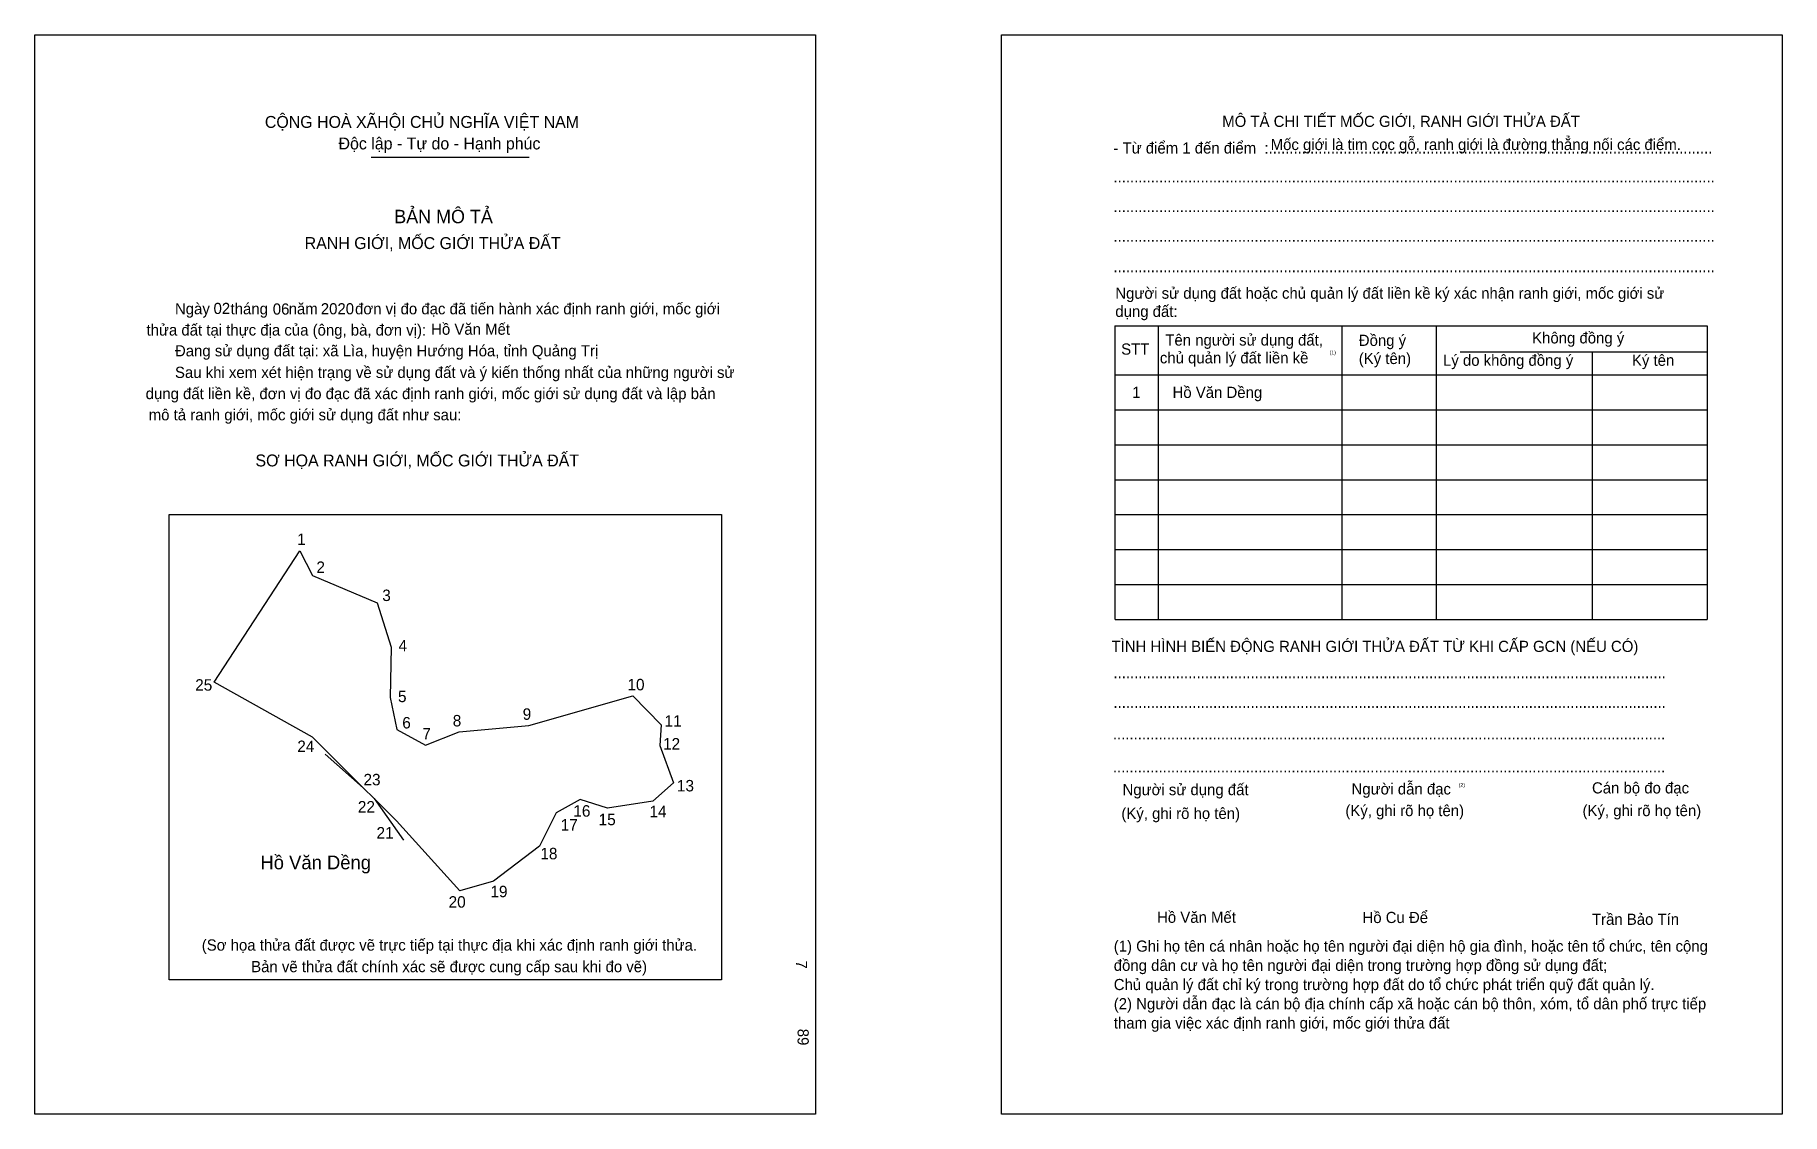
# Model space of a CAD drawing. Extents: x 550413 to 550868, y 1825725 to 1826006.
import ezdxf

# ---------------------------------------------------------------- set-up
doc = ezdxf.new("R2010")
doc.units = 0
for name, color, linetype in [('bmtKhungInTrang1', 7, 'Continuous'), ('bmtKhungInTrang2', 7, 'Continuous'), ('bmtNoiDung', 7, 'Continuous'), ('bmtTemplate', 7, 'Continuous'), ('CanhThua', 7, 'Continuous'), ('RauThua', 7, 'Continuous'), ('SoHieuDinhThua', 7, 'Continuous'), ('TenChuLanCan', 7, 'Continuous')]:
    doc.layers.add(name, color=color, linetype=linetype)

msp = doc.modelspace()

# ---------------------------------------------------------------- linework, layer by layer
at = {"layer": 'bmtKhungInTrang1'}
msp.add_lwpolyline([(550413.48, 1826006.06), (550616.38, 1826006.06), (550616.38, 1825725.42), (550413.48, 1825725.42)], close=True, dxfattribs=at)
at = {"layer": 'bmtKhungInTrang2'}
msp.add_lwpolyline([(550664.77, 1826006.06), (550867.67, 1826006.06), (550867.67, 1825725.42), (550664.77, 1825725.42)], close=True, dxfattribs=at)
at = {"layer": 'bmtTemplate'}
for p, q in [((550500.92, 1825974.26), (550541.95, 1825974.26)), ((550705.47, 1825930.37), (550705.47, 1825854.07)), ((550753.2, 1825930.37), (550753.2, 1825854.07)), ((550777.76, 1825930.46), (550777.76, 1825854.07)), ((550848.24, 1825930.37), (550848.24, 1825854.07)), ((550783.99, 1825923.65), (550848.24, 1825923.65)), ((550694.34, 1825917.65), (550848.24, 1825917.65)), ((550694.34, 1825908.57), (550848.24, 1825908.57)), ((550694.34, 1825899.49), (550848.24, 1825899.49)), ((550694.34, 1825890.4), (550848.24, 1825890.4)), ((550694.34, 1825881.32), (550848.24, 1825881.32)), ((550694.34, 1825872.24), (550848.24, 1825872.24)), ((550694.34, 1825863.16), (550848.24, 1825863.16)), ((550694.34, 1825854.07), (550848.24, 1825854.07))]:
    msp.add_line(p, q, dxfattribs=at)
for points in [[(550694.25, 1825930.37), (550848.24, 1825930.37)], [(550694.25, 1825930.37), (550694.25, 1825854.07)], [(550818.29, 1825923.56), (550818.29, 1825854.07)]]:
    msp.add_lwpolyline(points, dxfattribs=at)
msp.add_lwpolyline([(550448.39, 1825760.37), (550448.39, 1825881.31), (550591.96, 1825881.31), (550591.96, 1825760.37)], close=True, dxfattribs=at)
at = {"layer": 'CanhThua'}
for p, q in [((550460.1, 1825837.73), (550482.31, 1825871.92)), ((550482.31, 1825871.92), (550485.63, 1825865.45)), ((550485.63, 1825865.45), (550502.48, 1825858.33)), ((550502.48, 1825858.33), (550506.07, 1825846.81)), ((550506.07, 1825846.81), (550505.85, 1825833.76)), ((550485.6, 1825823.45), (550460.1, 1825837.73)), ((550505.85, 1825833.76), (550507.59, 1825825.42)), ((550541.84, 1825826.51), (550568.87, 1825834.22)), ((550568.87, 1825834.22), (550576.28, 1825826.61)), ((550523.77, 1825824.81), (550541.84, 1825826.51)), ((550576.28, 1825826.61), (550575.93, 1825821.29)), ((550498.81, 1825810.29), (550485.6, 1825823.45)), ((550507.59, 1825825.42), (550515.01, 1825821.36)), ((550515.01, 1825821.36), (550523.77, 1825824.81)), ((550575.93, 1825821.29), (550579.5, 1825811.56)), ((550501.65, 1825807.45), (550498.81, 1825810.29)), ((550579.5, 1825811.56), (550574.1, 1825806.83)), ((550507.45, 1825801.66), (550501.65, 1825807.45)), ((550549.02, 1825803.73), (550544.66, 1825795.07)), ((550555.25, 1825807.22), (550549.02, 1825803.73)), ((550562.31, 1825805.01), (550555.25, 1825807.22)), ((550574.1, 1825806.83), (550562.31, 1825805.01)), ((550523.96, 1825783.47), (550507.45, 1825801.66)), ((550544.66, 1825795.07), (550532.66, 1825785.97)), ((550532.66, 1825785.97), (550523.96, 1825783.47))]:
    msp.add_line(p, q, dxfattribs=at)
at = {"layer": 'RauThua'}
for p, q in [((550488.89, 1825819.01), (550498.81, 1825810.29)), ((550501.65, 1825807.45), (550509.26, 1825796.66))]:
    msp.add_line(p, q, dxfattribs=at)

# ---------------------------------------------------------------- texts
at = {"layer": 'bmtNoiDung'}
for s, height, p in [('02', 2.903, (550459.91, 1825933.49)), ('06', 2.903, (550475.31, 1825933.33)), ('2020', 2.903, (550487.8, 1825933.4)), ('Hồ Văn Mết', 2.903, (550516.48, 1825928.09)), ('1', 2.9, (550698.71, 1825911.66)), ('Hồ Văn Dềng ', 2.9032, (550709.22, 1825911.66)), ('Hồ Văn Mết', 2.903, (550705.19, 1825775.16))]:
    msp.add_text(s, height=height, dxfattribs=at).set_placement(p)
for s, height, p in [('7', 2.9, (550611.33, 1825765.37)), ('89', 2.903, (550611.74, 1825747.6))]:
    msp.add_text(s, height=height, rotation=270, dxfattribs=at).set_placement(p)
at = {"layer": 'bmtTemplate'}
for s, height, p in [('CỘNG HOÀ XÃHỘI CHỦ NGHĨA VIỆT NAM', 3.0967, (550473.25, 1825981.89)), ('MÔ TẢ CHI TIẾT MỐC GIỚI, RANH GIỚI THỬA ĐẤT', 2.9021, (550722.14, 1825982.14)), ('Độc lập - Tự do - Hạnh phúc', 3.0967, (550492.4, 1825976.29)), ('- Từ điểm 1 đến điểm  :...........................................................................................................', 2.90208, (550693.85, 1825975.22)), ('Mốc giới là tim cọc gỗ, ranh giới là đường thẳng nối các điểm.', 2.9021, (550734.73, 1825976.12)), ('.................................................................................................................................................', 2.90208, (550693.85, 1825967.7)), ('BẢN MÔ TẢ', 3.484, (550506.89, 1825957.1)), ('.................................................................................................................................................', 2.90208, (550693.85, 1825959.98)), ('RANH GIỚI, MỐC GIỚI THỬA ĐẤT', 3.0967, (550483.6, 1825950.38)), ('.................................................................................................................................................', 2.90208, (550693.85, 1825952.26)), ('.................................................................................................................................................', 2.90208, (550693.85, 1825944.36)), ('Người sử dụng đất hoặc chủ quản lý đất liền kề ký xác nhận ranh giới, mốc giới sử', 2.9021, (550694.34, 1825937.45)), ('Ngày     tháng     năm         đơn vị đo đạc đã tiến hành xác định ranh giới, mốc giới ', 2.9032, (550449.88, 1825933.4)), ('dụng đất:', 2.902, (550694.34, 1825932.73)), ('thửa đất tại thực địa của (ông, bà, đơn vị):', 2.9032, (550442.48, 1825927.88)), ('Tên người sử dụng đất,', 2.9021, (550707.35, 1825925.28)), ('Đồng ý', 2.902, (550757.64, 1825925.19)), ('Không đồng ý', 2.9021, (550802.71, 1825925.83)), ('Đang sử dụng đất tại: xã Lìa, huyện Hướng Hóa, tỉnh Quảng Trị', 2.9032, (550449.88, 1825922.47)), ('STT', 2.902, (550695.86, 1825922.92)), ('chủ quản lý đất liền kề', 2.9021, (550705.92, 1825920.64)), ('(1)', 0.968, (550750.06, 1825923.02)), ('(Ký tên)', 2.902, (550757.64, 1825920.47)), ('Lý do không đồng ý', 2.9021, (550779.53, 1825920.01)), ('Ký tên', 2.902, (550828.65, 1825920.01)), ('Sau khi xem xét hiện trạng về sử dụng đất và ý kiến thống nhất của những người sử ', 2.9032, (550449.88, 1825916.86)), ('dụng đất liền kề, đơn vị đo đạc đã xác định ranh giới, mốc giới sử dụng đất và lập bản', 2.9032, (550442.27, 1825911.34)), ('mô tả ranh giới, mốc giới sử dụng đất như sau:', 2.9032, (550443.06, 1825905.83)), ('SƠ HỌA RANH GIỚI, MỐC GIỚI THỬA ĐẤT', 3.0967, (550470.8, 1825893.85)), ('TÌNH HÌNH BIẾN ĐỘNG RANH GIỚI THỬA ĐẤT TỪ KHI CẤP GCN (NẾU CÓ)', 2.9021, (550693.36, 1825845.6)), ('.....................................................................................................................................', 2.90643, (550693.85, 1825838.77)), ('.....................................................................................................................................', 2.90643, (550693.85, 1825831.05)), ('.....................................................................................................................................', 2.90643, (550693.7, 1825822.88)), ('.....................................................................................................................................', 2.90643, (550693.7, 1825814.25)), ('Người sử dụng đất', 2.9021, (550696.22, 1825808.35)), ('Người dẫn đạc', 2.9021, (550755.74, 1825808.53)), ('(2)', 0.968, (550783.61, 1825810.53)), ('Cán bộ đo đạc', 2.9021, (550818.26, 1825808.8)), ('(Ký, ghi rõ họ tên)', 2.9021, (550695.92, 1825802.17)), ('(Ký, ghi rõ họ tên)', 2.9021, (550754.16, 1825802.9)), ('(Ký, ghi rõ họ tên)', 2.9021, (550815.8, 1825802.9)), ('Hồ Cu Để', 2.902, (550758.6, 1825775.1)), ('Trần Bảo Tín', 2.9021, (550818.26, 1825774.63)), ('(Sơ họa thửa đất được vẽ trực tiếp tại thực địa khi xác định ranh giới thửa.', 2.9032, (550456.85, 1825767.93)), ('(1) Ghi họ tên cá nhân hoặc họ tên người đại diện hộ gia đình, hoặc tên tổ chức, tên cộng', 2.9021, (550693.94, 1825767.65)), ('Bản vẽ thửa đất chính xác sẽ được cung cấp sau khi đo vẽ)', 2.9032, (550469.69, 1825762.32)), ('đồng dân cư và họ tên người đại diện trong trường hợp đồng sử dụng đất;', 2.9021, (550693.94, 1825762.66)), ('Chủ quản lý đất chỉ ký trong trường hợp đất do tổ chức phát triển quỹ đất quản lý.', 2.9021, (550693.94, 1825757.66)), ('(2) Người dẫn đạc là cán bộ địa chính cấp xã hoặc cán bộ thôn, xóm, tổ dân phố trực tiếp', 2.9021, (550693.94, 1825752.67)), ('tham gia việc xác định ranh giới, mốc giới thửa đất', 2.9021, (550693.94, 1825747.67))]:
    msp.add_text(s, height=height, dxfattribs=at).set_placement(p)
at = {"layer": 'SoHieuDinhThua'}
for s, height, p in [('1', 2.98, (550481.62, 1825873.41)), ('2', 2.98, (550486.65, 1825866.15)), ('3', 2.98, (550503.77, 1825858.84)), ('4', 2.98, (550508, 1825845.74)), ('25', 2.985, (550455.14, 1825835.53)), ('5', 2.98, (550507.86, 1825832.55)), ('10', 2.985, (550567.51, 1825835.61)), ('9', 2.98, (550540.28, 1825827.95)), ('6', 2.98, (550508.97, 1825825.7)), ('8', 2.98, (550522.1, 1825826.23)), ('11', 2.985, (550577.15, 1825826.15)), ('24', 2.985, (550481.68, 1825819.57)), ('7', 2.98, (550514.2, 1825822.85)), ('12', 2.985, (550576.77, 1825820.22)), ('23', 2.985, (550498.89, 1825810.91)), ('13', 2.985, (550580.37, 1825809.33)), ('22', 2.985, (550497.43, 1825803.84)), ('16', 2.985, (550553.44, 1825802.76)), ('14', 2.985, (550573.24, 1825802.63)), ('21', 2.985, (550502.28, 1825797.08)), ('17', 2.985, (550550.15, 1825799.14)), ('15', 2.985, (550560.02, 1825800.54)), ('18', 2.985, (550544.87, 1825791.67)), ('20', 2.985, (550521.02, 1825779.1)), ('19', 2.985, (550531.89, 1825781.81))]:
    msp.add_text(s, height=height, dxfattribs=at).set_placement(p)
at = {"layer": 'TenChuLanCan'}
msp.add_text('Hồ Văn Dềng', height=3.582, dxfattribs=at).set_placement((550472.09, 1825789.07))

doc.saveas('drawing.dxf')
